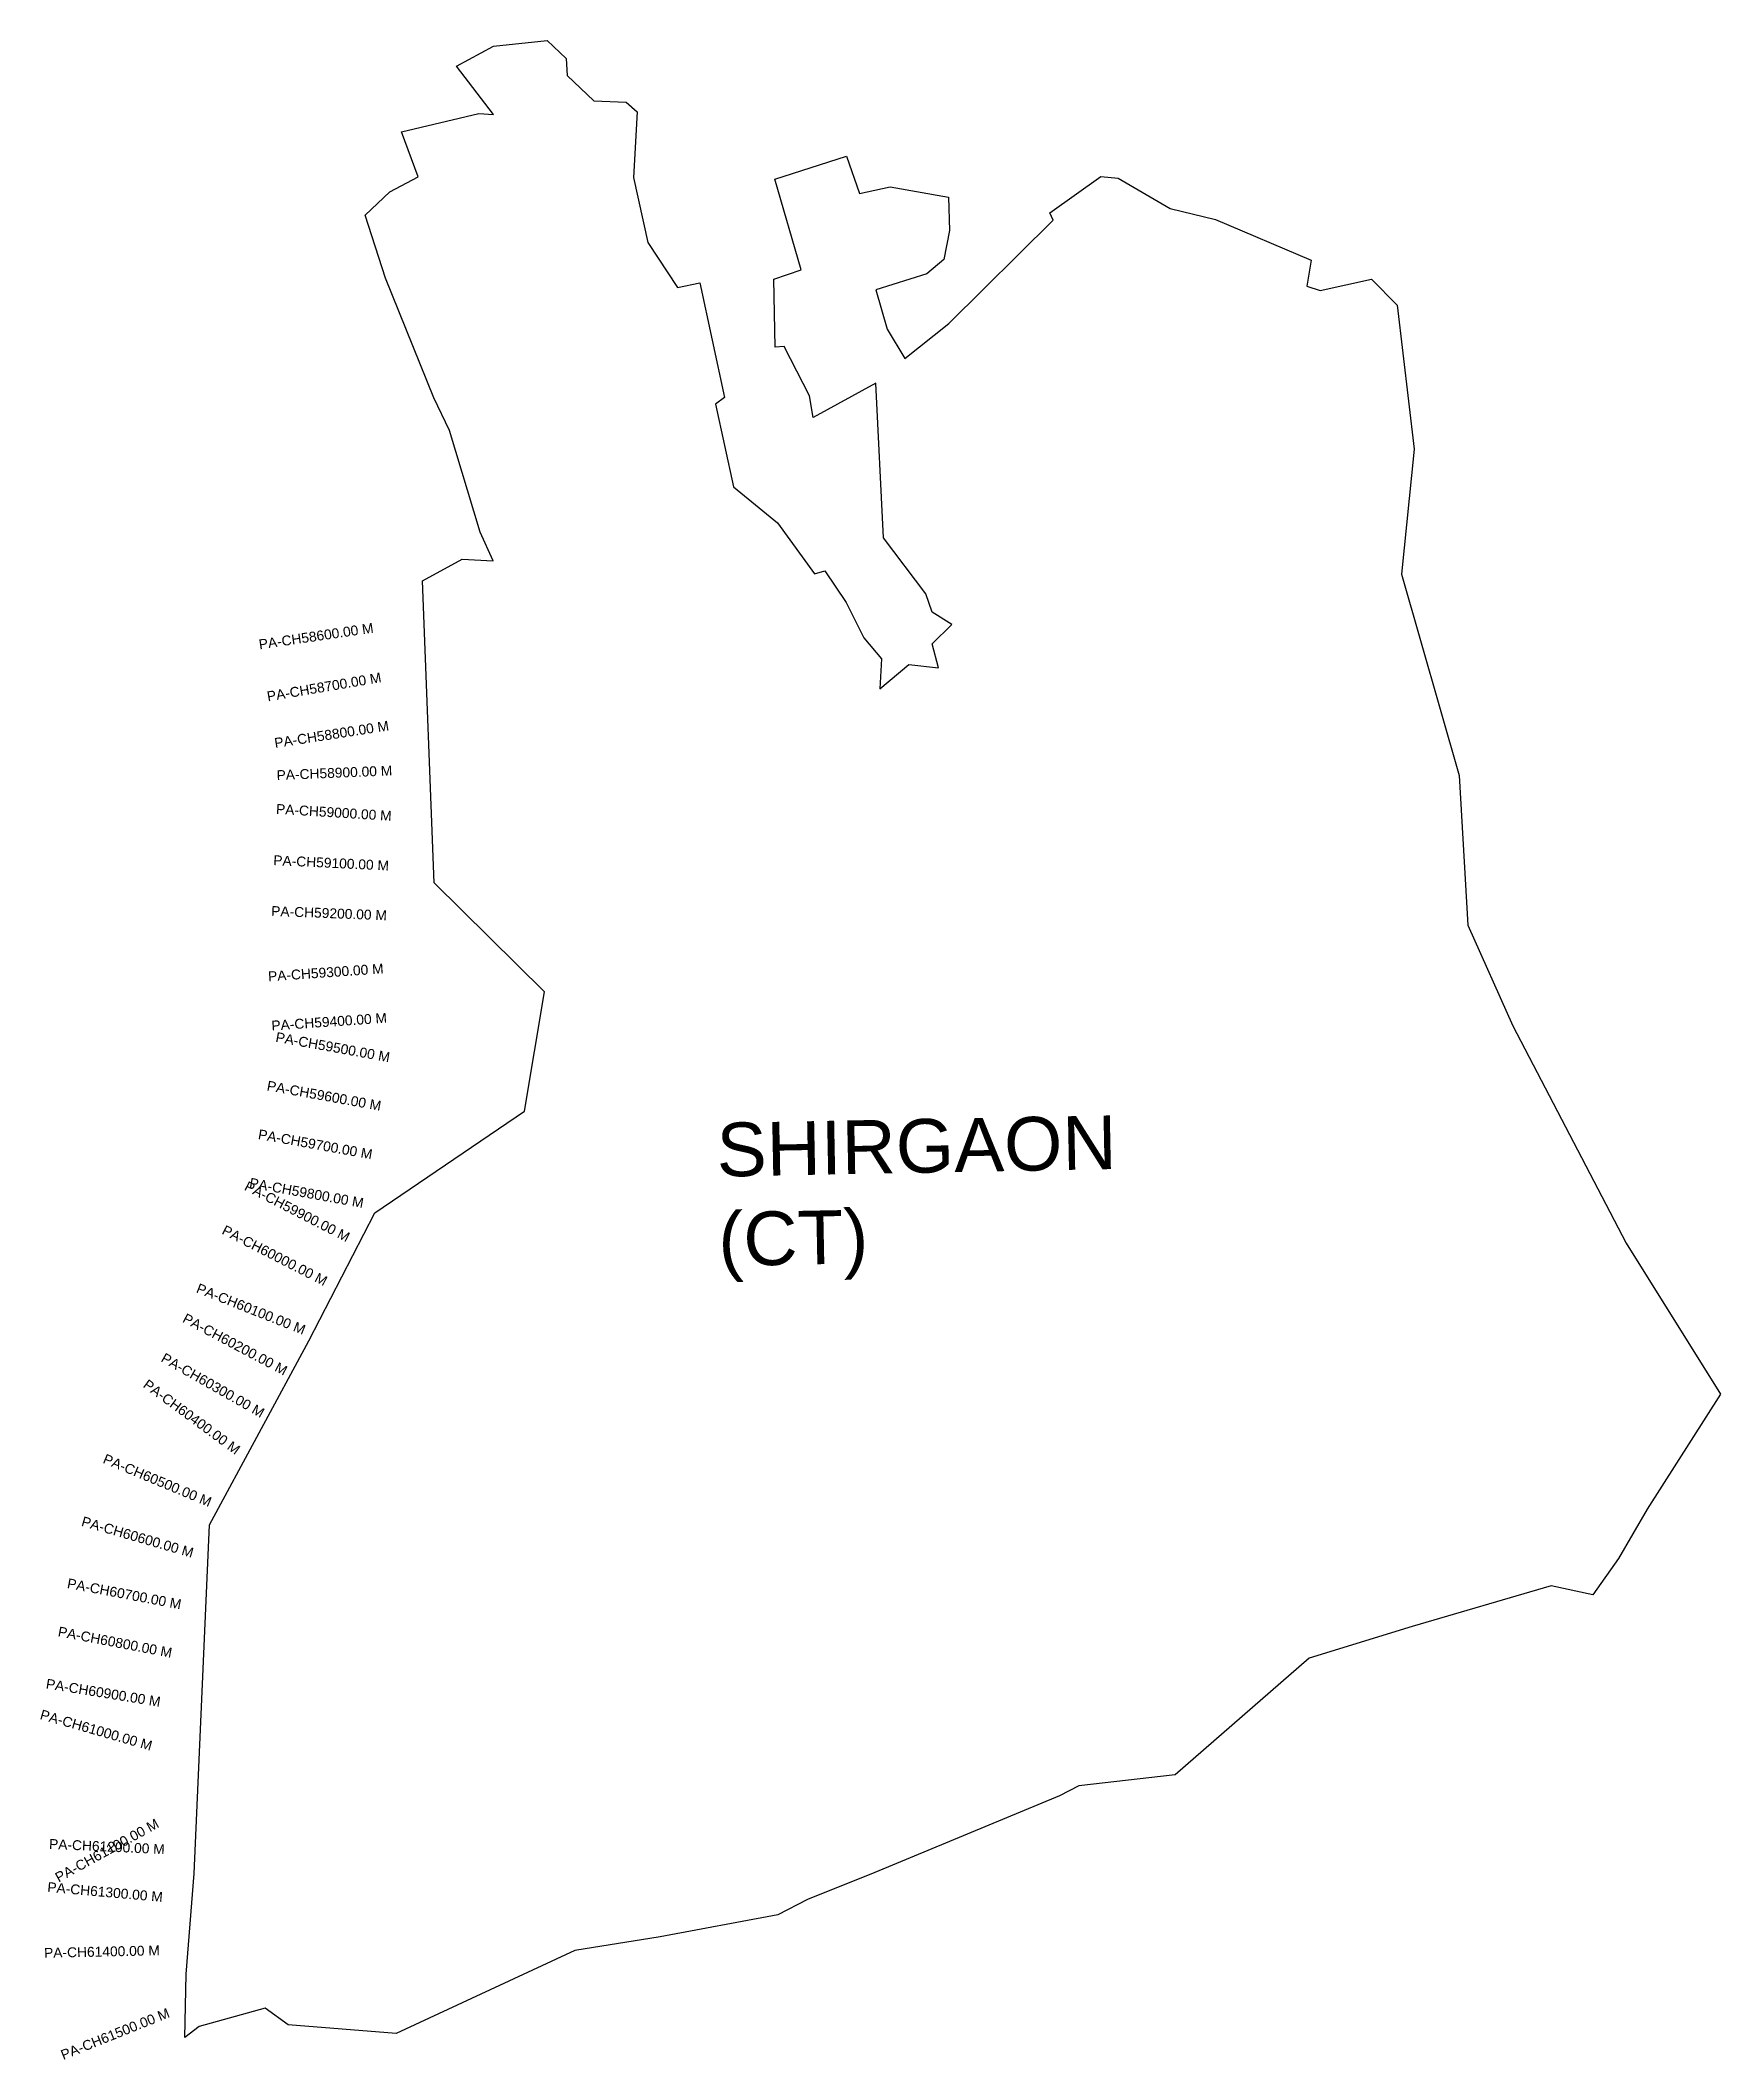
# Model space of a CAD drawing. Header units: metres. Extents: x 259262 to 262666, y 2177255 to 2181346.
import ezdxf
from ezdxf.enums import TextEntityAlignment as Align

# ---------------------------------------------------------------- set-up
doc = ezdxf.new("R2010")
doc.units = ezdxf.units.M
for name, color, linetype in [('CSMark', 6, 'Continuous'), ('village', 3, 'Continuous'), ('VILLAGE NAME', 250, 'Continuous')]:
    doc.layers.add(name, color=color, linetype=linetype)
doc.styles.add('DynamicDimensions', font='arial.ttf')
doc.styles.get("Standard").update_dxf_attribs({"font": 'simplex.shx'})

msp = doc.modelspace()

# ---------------------------------------------------------------- linework, layer by layer
at = {"layer": 'village', "color": 3, "true_color": 0x00ff00}
msp.add_polyline3d([(262666.5, 2178602.9, 0), (262517.5, 2178370.1, 0), (262459.7, 2178269.6, 0), (262407.9, 2178196.4, 0), (262323.2, 2178214.3, 0), (262041.6, 2178132, 0), (261833, 2178067.9, 0), (261561.5, 2177831.7, 0), (261366.5, 2177809.4, 0), (261326.7, 2177789.3, 0), (260953.1, 2177634, 0), (260816.5, 2177578.7, 0), (260756.5, 2177547.9, 0), (260518.1, 2177503.6, 0), (260345.1, 2177475.5, 0), (259983.2, 2177307.4, 0), (259764.6, 2177325, 0), (259718, 2177359, 0), (259583.9, 2177321.6, 0), (259554.6, 2177299.5, 0), (259557.8, 2177427.5, 0), (259573.9, 2177631.5, 0), (259604.8, 2178337.8, 0), (259806.1, 2178711, 0), (259939.9, 2178970.2, 0), (260243.2, 2179176, 0), (260283.9, 2179417.7, 0), (260059.9, 2179638.6, 0), (260036.4, 2180250.4, 0), (260116.6, 2180294.5, 0), (260179.8, 2180290.9, 0), (260153.1, 2180349, 0), (260091.2, 2180554.9, 0), (260059.5, 2180621.3, 0), (259961.6, 2180863.6, 0), (259920.5, 2180991.2, 0), (259970.5, 2181038.5, 0), (260027.4, 2181069.4, 0), (259993.8, 2181160.3, 0), (260150.5, 2181197.8, 0), (260180.2, 2181195.6, 0), (260105.2, 2181293.3, 0), (260180.3, 2181333.8, 0), (260289, 2181345.6, 0), (260327.5, 2181309.2, 0), (260329.6, 2181274.3, 0), (260383.9, 2181223.1, 0), (260449.1, 2181220.2, 0), (260471.1, 2181200.6, 0), (260463.8, 2181067.6, 0), (260493, 2180936.2, 0), (260553, 2180844.9, 0), (260598.1, 2180854.6, 0), (260648.6, 2180622, 0), (260630.1, 2180608.5, 0), (260666.7, 2180441.4, 0), (260755.9, 2180368.3, 0), (260830.9, 2180264.5, 0), (260851.9, 2180270.7, 0), (260894.9, 2180206.9, 0), (260930.6, 2180134.9, 0), (260966.3, 2180092.9, 0), (260962.9, 2180031.5, 0), (261022.1, 2180080.9, 0), (261081.8, 2180074.1, 0), (261068.8, 2180123, 0), (261109.2, 2180162.3, 0), (261069.1, 2180187.4, 0), (261055.9, 2180224.3, 0), (260970.2, 2180337.8, 0), (260955, 2180651.3, 0), (260828.1, 2180581.7, 0), (260820.7, 2180625.4, 0), (260768.9, 2180725.1, 0), (260750.8, 2180724.1, 0), (260748.4, 2180861.7, 0), (260803.9, 2180880.5, 0), (260750.5, 2181064.5, 0), (260895.4, 2181110.8, 0), (260921.7, 2181035.2, 0), (260983.8, 2181048.7, 0), (261102.3, 2181027.8, 0), (261104.2, 2180960.3, 0), (261092.5, 2180902, 0), (261058.5, 2180872.7, 0), (260955.2, 2180840.1, 0), (260977.9, 2180760.8, 0), (261013.7, 2180701.4, 0), (261102.8, 2180772.1, 0), (261314.3, 2180981.5, 0), (261307.4, 2180996.5, 0), (261410.9, 2181070, 0), (261445.6, 2181066.7, 0), (261551, 2181005.2, 0), (261643.2, 2180982.7, 0), (261836.7, 2180900.2, 0), (261828.3, 2180847.7, 0), (261855.4, 2180838.7, 0), (261959.4, 2180862, 0), (262011.3, 2180809.1, 0), (262045.4, 2180517.2, 0), (262019.7, 2180264.1, 0), (262136.6, 2179856.2, 0), (262154.2, 2179553, 0), (262245.3, 2179349.3, 0), (262475.3, 2178909, 0)], close=True, dxfattribs=at)

# ---------------------------------------------------------------- texts
at = {"layer": 'CSMark', "style": 'DynamicDimensions'}
for s, rotation, p in [('PA-CH58600.00 M', 8.3589, (259936.9, 2180155.7)), ('PA-CH58700.00 M', 9.5938, (259952.7, 2180055.3)), ('PA-CH58800.00 M', 8.782, (259968.2, 2179957.6)), ('PA-CH58900.00 M', 2.3665, (259975.1, 2179866.5)), ('PA-CH59000.00 M', 356.5032, (259973.9, 2179774.4)), ('PA-CH59100.00 M', 357.2759, (259968.5, 2179673.6)), ('PA-CH59200.00 M', 357.8133, (259964.3, 2179572.9)), ('PA-CH59300.00 M', 3.9443, (259957.5, 2179465.3)), ('PA-CH59400.00 M', 3.9443, (259964.3, 2179365.5)), ('PA-CH59500.00 M', 349.7834, (259970.2, 2179285.2)), ('PA-CH59500.00 M', 349.7834, (259970.2, 2179285.2)), ('PA-CH59600.00 M', 349.7834, (259952.5, 2179186.7)), ('PA-CH59700.00 M', 349.7834, (259934.7, 2179088.3)), ('PA-CH59900.00 M', 332.8379, (259887, 2178919.3)), ('PA-CH59800.00 M', 349.7834, (259917, 2178989.9)), ('PA-CH60000.00 M', 332.8379, (259841.4, 2178830.3)), ('PA-CH60100.00 M', 338.3575, (259798, 2178732.2)), ('PA-CH60200.00 M', 332.0484, (259760.4, 2178648.8)), ('PA-CH60300.00 M', 330.3944, (259713.7, 2178562.9)), ('PA-CH60400.00 M', 323.6539, (259663.4, 2178487.2)), ('PA-CH60500.00 M', 337.3938, (259607.6, 2178383.2)), ('PA-CH60600.00 M', 343.8711, (259571.9, 2178280.9)), ('PA-CH60700.00 M', 349.3015, (259547.5, 2178176.6)), ('PA-CH60800.00 M', 349.1838, (259528.8, 2178078.5)), ('PA-CH60900.00 M', 350.8498, (259505.5, 2177979.3)), ('PA-CH61000.00 M', 344.0106, (259488.2, 2177890)), ('PA-CH61100.00 M', 28.866, (259499.8, 2177735.1)), ('PA-CH61200.00 M', 357.3255, (259514.2, 2177680.8)), ('PA-CH61300.00 M', 355.0086, (259510.2, 2177584)), ('PA-CH61400.00 M', 1.2526, (259504.2, 2177476)), ('PA-CH61500.00 M', 21.8985, (259522.5, 2177350.5))]:
    msp.add_text(s, height=20, rotation=rotation, dxfattribs=at).set_placement(p, align=Align.MIDDLE_RIGHT)
at = {"layer": 'VILLAGE NAME', "insert": (260631.3, 2179152.2), "char_height": 108.748, "attachment_point": 1, "rotation": 1.1028}
msp.add_mtext_dynamic_manual_height_columns('{\\fArial|b0|i0|c0|p34;SHIRGAON (CT)}', width=726.929, gutter_width=543.7, heights=[0], dxfattribs=at)

doc.saveas('drawing.dxf')
